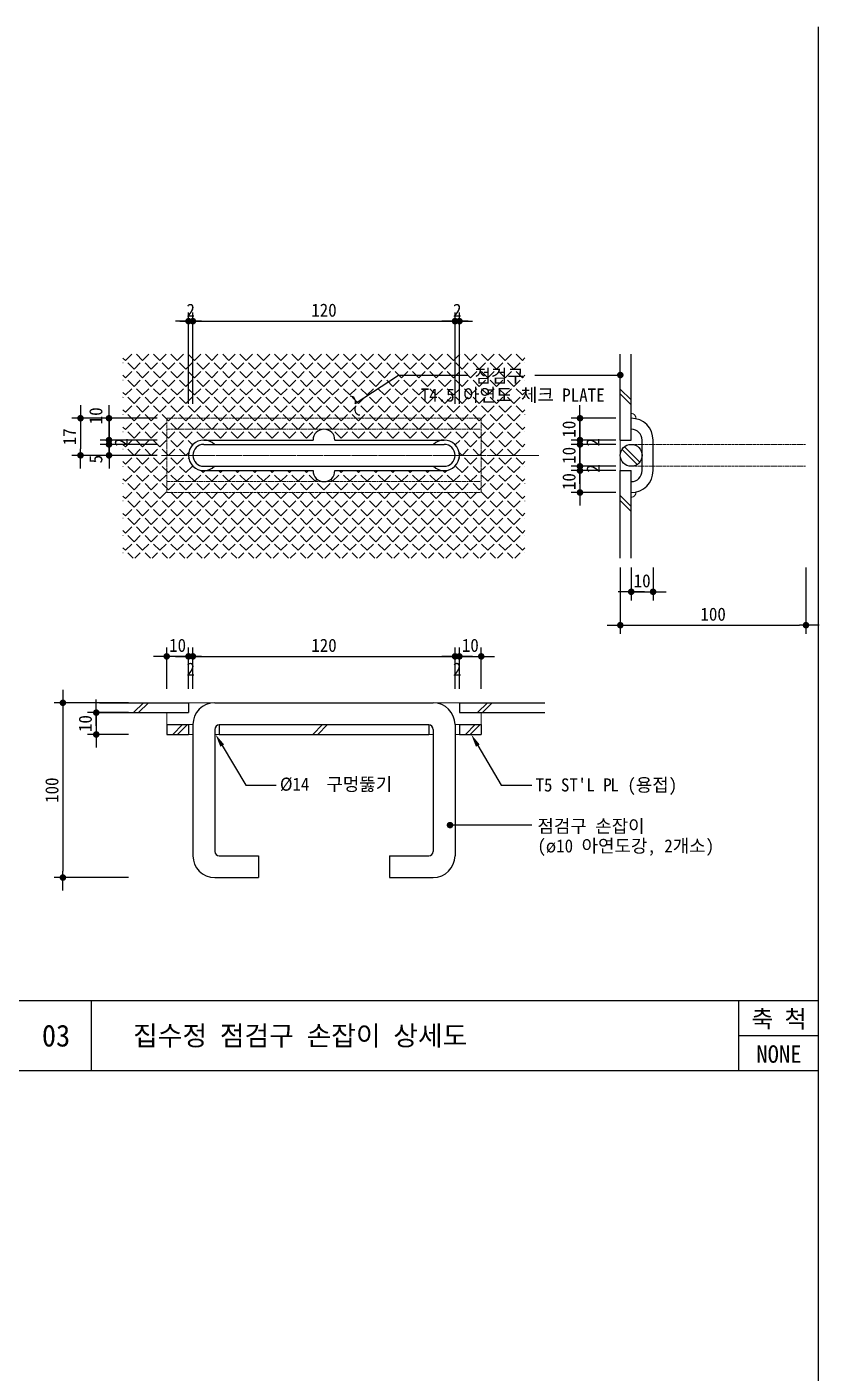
# Model space of a CAD drawing. Header units: millimetres. Extents: x 209 to 75467, y 6568 to 12199.
# Drawn here: x 12375 to 14188, y 9117 to 12199 of the extents above; entities that cross this region are included whole.
import ezdxf
from ezdxf.enums import TextEntityAlignment as Align

# ---------------------------------------------------------------- set-up
doc = ezdxf.new("R2010")
doc.units = ezdxf.units.MM
doc.header["$MEASUREMENT"] = 0
for name, pattern in [('CEN', [62, 60, -1, 0, -1]), ('HID', [2, 1.1, -0.9]), ('HIDDEN', [0.375, 0.25, -0.125])]:
    doc.linetypes.add(name, pattern=pattern)
doc.layers.get('0').update_dxf_attribs({"linetype": 'CONTINUOUS'})
for name, color, linetype, lineweight in [('A-CNTL', 1, 'CEN', 15), ('A-DIMS', 7, 'CONTINUOUS', 25), ('A-ELEV-LIN2', 7, 'CONTINUOUS', 25), ('A-ELEV-LIN3', 8, 'CONTINUOUS', 18), ('A-MKXS-LEAD', 7, 'CONTINUOUS', 25), ('A-MKXS-TEXT1', 3, 'CONTINUOUS', 25), ('A-XXXX-HATC', 8, 'CONTINUOUS', 18), ('A-XXXX-HID', 8, 'HIDDEN', 18), ('A-XXXX-STL', 3, 'CONTINUOUS', 25), ('A-XXXX-TABL', 7, 'CONTINUOUS', 25)]:
    doc.layers.add(name, color=color, linetype=linetype, lineweight=lineweight)
doc.layers.add('CA-ANNO-TEXT', color=3, linetype='CONTINUOUS')
doc.layers.add('TABL', color=7, linetype='CONTINUOUS')
doc.styles.add('HY울릉도L', font='H2GTRE.TTF')
doc.styles.add('돋움체', font='')
doc.styles.get('돋움체').set_extended_font_data('DotumChe')
doc.dimstyles.new('CDIM', dxfattribs={"dimtxt": 3, "dimasz": 1.5, "dimexe": 2, "dimexo": 1, "dimgap": 1, "dimtad": 1, "dimdec": 0, "dimrnd": 0.5, "dimzin": 0, "dimdsep": 32, "dimlunit": 6, "dimtxsty": 'HY울릉도L', "dimblk1": '_CIDOT', "dimblk2": '_CIDOT', "dimsah": 1, "dimcen": 5.5, "dimclrd": 2, "dimclre": 2, "dimclrt": 7, "dimadec": 0, "dimazin": 0, "dimtfac": 1, "dimtdec": 0, "dimtix": 1, "dimtmove": 2, "dimatfit": 1, "dimldrblk": '_CIDOT', "dimfxl": 1, "dimtolj": 1, "dimtzin": 0, "dimlwd": -1, "dimarcsym": 0})

# ---------------------------------------------------------------- blocks, each defined once
blk = doc.blocks.new('_CIDOT')
at = {"color": 0, "linetype": 'ByBlock'}
blk.add_line((2, 0), (-1, 0), dxfattribs=at)
at = {"color": 0, "linetype": 'ByBlock', "const_width": 0.5}
blk.add_lwpolyline([(-0.25, 0, 1), (0.25, 0, 1)], format="xyb", close=True, dxfattribs=at)
blk = doc.blocks.new('*D397')
at = {"layer": 'A-DIMS', "transparency": 16777216}
for p, q in [((12562.5, 11258.1), (12562.5, 11273.1)), ((12562.5, 11243.1), (12562.5, 11218.1)), ((12562.5, 11203.1), (12562.5, 11188.1))]:
    blk.add_line(p, q, dxfattribs=at)
at = {"layer": 'A-DIMS', "lineweight": -2, "transparency": 16777216}
for p, q in [((12672.5, 11243.1), (12542.5, 11243.1)), ((12672.5, 11218.1), (12542.5, 11218.1))]:
    blk.add_line(p, q, dxfattribs=at)
at = {"layer": 'A-DIMS', "transparency": 16777216, "xscale": 15, "yscale": 15, "zscale": 15}
for p, rotation in [((12562.5, 11243.1), 270), ((12562.5, 11218.1), 90)]:
    blk.add_blockref('_CIDOT', p, dxfattribs=dict(at, rotation=rotation))
at = {"layer": 'A-DIMS', "color": 3, "transparency": 16777216, "insert": (12532.5, 11209.5), "char_height": 30, "attachment_point": 5, "rotation": 90, "style": '돋움체'}
blk.add_mtext('\\A1;5', dxfattribs=at)
blk = doc.blocks.new('*D398')
at = {"layer": 'A-DIMS', "lineweight": -2, "transparency": 16777216}
for p, q in [((12754.5, 11335.7), (12754.5, 11545.3)), ((13354.5, 11335.7), (13354.5, 11545.3))]:
    blk.add_line(p, q, dxfattribs=at)
at = {"layer": 'A-DIMS', "transparency": 16777216}
blk.add_line((12769.5, 11525.3), (13339.5, 11525.3), dxfattribs=at)
at = {"layer": 'A-DIMS', "transparency": 16777216, "xscale": 15, "yscale": 15, "zscale": 15, "rotation": 180}
blk.add_blockref('_CIDOT', (12754.5, 11525.3), dxfattribs=at)
at = {"layer": 'A-DIMS', "transparency": 16777216, "xscale": 15, "yscale": 15, "zscale": 15}
blk.add_blockref('_CIDOT', (13354.5, 11525.3), dxfattribs=at)
at = {"layer": 'A-DIMS', "color": 3, "transparency": 16777216, "insert": (13054.5, 11550.3), "char_height": 30, "attachment_point": 5, "style": '돋움체'}
blk.add_mtext('\\A1;120', dxfattribs=at)
blk = doc.blocks.new('*D399')
at = {"layer": 'A-DIMS', "transparency": 16777216}
for p, q in [((13339.5, 11525.3), (13324.5, 11525.3)), ((13354.5, 11525.3), (13364.5, 11525.3)), ((13379.5, 11525.3), (13394.5, 11525.3))]:
    blk.add_line(p, q, dxfattribs=at)
at = {"layer": 'A-DIMS', "lineweight": -2, "transparency": 16777216}
for p, q in [((13354.5, 11335.7), (13354.5, 11545.3)), ((13364.5, 11335.7), (13364.5, 11545.3))]:
    blk.add_line(p, q, dxfattribs=at)
at = {"layer": 'A-DIMS', "transparency": 16777216, "xscale": 15, "yscale": 15, "zscale": 15, "rotation": 180}
blk.add_blockref('_CIDOT', (13364.5, 11525.3), dxfattribs=at)
at = {"layer": 'A-DIMS', "transparency": 16777216, "xscale": 15, "yscale": 15, "zscale": 15}
blk.add_blockref('_CIDOT', (13354.5, 11525.3), dxfattribs=at)
at = {"layer": 'A-DIMS', "color": 3, "transparency": 16777216, "insert": (13359.5, 11550.3), "char_height": 30, "attachment_point": 5, "style": '돋움체'}
blk.add_mtext('\\A1;2', dxfattribs=at)
blk = doc.blocks.new('*D400')
at = {"layer": 'A-DIMS', "transparency": 16777216}
for p, q in [((12729.5, 11525.3), (12714.5, 11525.3)), ((12754.5, 11525.3), (12744.5, 11525.3)), ((12769.5, 11525.3), (12784.5, 11525.3))]:
    blk.add_line(p, q, dxfattribs=at)
at = {"layer": 'A-DIMS', "lineweight": -2, "transparency": 16777216}
for p, q in [((12744.5, 11335.7), (12744.5, 11545.3)), ((12754.5, 11335.7), (12754.5, 11545.3))]:
    blk.add_line(p, q, dxfattribs=at)
at = {"layer": 'A-DIMS', "transparency": 16777216, "xscale": 15, "yscale": 15, "zscale": 15, "rotation": 180}
blk.add_blockref('_CIDOT', (12754.5, 11525.3), dxfattribs=at)
at = {"layer": 'A-DIMS', "transparency": 16777216, "xscale": 15, "yscale": 15, "zscale": 15}
blk.add_blockref('_CIDOT', (12744.5, 11525.3), dxfattribs=at)
at = {"layer": 'A-DIMS', "color": 3, "transparency": 16777216, "insert": (12749.5, 11550.3), "char_height": 30, "attachment_point": 5, "style": '돋움체'}
blk.add_mtext('\\A1;2', dxfattribs=at)
blk = doc.blocks.new('*D401')
at = {"layer": 'A-DIMS', "transparency": 16777216}
for p, q in [((12562.5, 11268.1), (12562.5, 11283.1)), ((12562.5, 11253.1), (12562.5, 11243.1)), ((12562.5, 11228.1), (12562.5, 11213.1))]:
    blk.add_line(p, q, dxfattribs=at)
at = {"layer": 'A-DIMS', "lineweight": -2, "transparency": 16777216}
for p, q in [((12672.5, 11253.1), (12542.5, 11253.1)), ((12672.5, 11243.1), (12542.5, 11243.1))]:
    blk.add_line(p, q, dxfattribs=at)
at = {"layer": 'A-DIMS', "transparency": 16777216, "xscale": 15, "yscale": 15, "zscale": 15}
for p, rotation in [((12562.5, 11243.1), 90), ((12562.5, 11253.1), 270)]:
    blk.add_blockref('_CIDOT', p, dxfattribs=dict(at, rotation=rotation))
at = {"layer": 'A-DIMS', "color": 3, "transparency": 16777216, "insert": (12590.4, 11248.1), "char_height": 30, "attachment_point": 5, "rotation": 90, "style": '돋움체'}
blk.add_mtext('\\A1;2', dxfattribs=at)
blk = doc.blocks.new('*D402')
at = {"layer": 'A-DIMS', "lineweight": -2, "transparency": 16777216}
for p, q in [((12754.5, 10684), (12754.5, 10778)), ((13354.5, 10684), (13354.5, 10778))]:
    blk.add_line(p, q, dxfattribs=at)
at = {"layer": 'A-DIMS', "transparency": 16777216}
blk.add_line((12769.5, 10758), (13339.5, 10758), dxfattribs=at)
at = {"layer": 'A-DIMS', "transparency": 16777216, "xscale": 15, "yscale": 15, "zscale": 15, "rotation": 180}
blk.add_blockref('_CIDOT', (12754.5, 10758), dxfattribs=at)
at = {"layer": 'A-DIMS', "transparency": 16777216, "xscale": 15, "yscale": 15, "zscale": 15}
blk.add_blockref('_CIDOT', (13354.5, 10758), dxfattribs=at)
at = {"layer": 'A-DIMS', "color": 3, "transparency": 16777216, "insert": (13054.5, 10783.1), "char_height": 30, "attachment_point": 5, "style": '돋움체'}
blk.add_mtext('\\A1;120', dxfattribs=at)
blk = doc.blocks.new('*D403')
at = {"layer": 'A-DIMS', "transparency": 16777216}
for p, q in [((13339.5, 10758), (13324.5, 10758)), ((13354.5, 10758), (13364.5, 10758)), ((13379.5, 10758), (13394.5, 10758))]:
    blk.add_line(p, q, dxfattribs=at)
at = {"layer": 'A-DIMS', "lineweight": -2, "transparency": 16777216}
for p, q in [((13354.5, 10684), (13354.5, 10778)), ((13364.5, 10684), (13364.5, 10778))]:
    blk.add_line(p, q, dxfattribs=at)
at = {"layer": 'A-DIMS', "transparency": 16777216, "xscale": 15, "yscale": 15, "zscale": 15, "rotation": 180}
blk.add_blockref('_CIDOT', (13364.5, 10758), dxfattribs=at)
at = {"layer": 'A-DIMS', "transparency": 16777216, "xscale": 15, "yscale": 15, "zscale": 15}
blk.add_blockref('_CIDOT', (13354.5, 10758), dxfattribs=at)
at = {"layer": 'A-DIMS', "color": 3, "transparency": 16777216, "insert": (13359.5, 10728.7), "char_height": 30, "attachment_point": 5, "style": '돋움체'}
blk.add_mtext('\\A1;2', dxfattribs=at)
blk = doc.blocks.new('*D404')
at = {"layer": 'A-DIMS', "transparency": 16777216}
for p, q in [((12679.5, 10758), (12664.5, 10758)), ((12744.5, 10758), (12694.5, 10758)), ((12759.5, 10758), (12774.5, 10758))]:
    blk.add_line(p, q, dxfattribs=at)
at = {"layer": 'A-DIMS', "lineweight": -2, "transparency": 16777216}
for p, q in [((12694.5, 10684), (12694.5, 10778)), ((12744.5, 10684), (12744.5, 10778))]:
    blk.add_line(p, q, dxfattribs=at)
at = {"layer": 'A-DIMS', "transparency": 16777216, "xscale": 15, "yscale": 15, "zscale": 15}
blk.add_blockref('_CIDOT', (12694.5, 10758), dxfattribs=at)
at = {"layer": 'A-DIMS', "transparency": 16777216, "xscale": 15, "yscale": 15, "zscale": 15, "rotation": 180}
blk.add_blockref('_CIDOT', (12744.5, 10758), dxfattribs=at)
at = {"layer": 'A-DIMS', "color": 3, "transparency": 16777216, "insert": (12719.5, 10783.1), "char_height": 30, "attachment_point": 5, "style": '돋움체'}
blk.add_mtext('\\A1;10', dxfattribs=at)
blk = doc.blocks.new('*D405')
at = {"layer": 'A-DIMS', "transparency": 16777216}
for p, q in [((13349.5, 10758), (13334.5, 10758)), ((13364.5, 10758), (13414.5, 10758)), ((13429.5, 10758), (13444.5, 10758))]:
    blk.add_line(p, q, dxfattribs=at)
at = {"layer": 'A-DIMS', "lineweight": -2, "transparency": 16777216}
for p, q in [((13364.5, 10684), (13364.5, 10778)), ((13414.5, 10684), (13414.5, 10778))]:
    blk.add_line(p, q, dxfattribs=at)
at = {"layer": 'A-DIMS', "transparency": 16777216, "xscale": 15, "yscale": 15, "zscale": 15}
blk.add_blockref('_CIDOT', (13364.5, 10758), dxfattribs=at)
at = {"layer": 'A-DIMS', "transparency": 16777216, "xscale": 15, "yscale": 15, "zscale": 15, "rotation": 180}
blk.add_blockref('_CIDOT', (13414.5, 10758), dxfattribs=at)
at = {"layer": 'A-DIMS', "color": 3, "transparency": 16777216, "insert": (13389.5, 10783.1), "char_height": 30, "attachment_point": 5, "style": '돋움체'}
blk.add_mtext('\\A1;10', dxfattribs=at)
blk = doc.blocks.new('*D406')
at = {"layer": 'A-DIMS', "transparency": 16777216}
for p, q in [((12533.3, 10644.2), (12533.3, 10659.2)), ((12533.3, 10629.2), (12533.3, 10579.2)), ((12533.3, 10564.2), (12533.3, 10549.2))]:
    blk.add_line(p, q, dxfattribs=at)
at = {"layer": 'A-DIMS', "lineweight": -2, "transparency": 16777216}
for p, q in [((12607.4, 10629.2), (12513.3, 10629.2)), ((12607.4, 10579.2), (12513.3, 10579.2))]:
    blk.add_line(p, q, dxfattribs=at)
at = {"layer": 'A-DIMS', "transparency": 16777216, "xscale": 15, "yscale": 15, "zscale": 15}
for p, rotation in [((12533.3, 10629.2), 270), ((12533.3, 10579.2), 90)]:
    blk.add_blockref('_CIDOT', p, dxfattribs=dict(at, rotation=rotation))
at = {"layer": 'A-DIMS', "color": 3, "transparency": 16777216, "insert": (12508.3, 10604.2), "char_height": 30, "attachment_point": 5, "rotation": 90, "style": '돋움체'}
blk.add_mtext('\\A1;10', dxfattribs=at)
blk = doc.blocks.new('*D407')
at = {"layer": 'A-DIMS', "lineweight": -2, "transparency": 16777216}
for p, q in [((12607.4, 10651.7), (12436.9, 10651.7)), ((12607.4, 10251.7), (12436.9, 10251.7))]:
    blk.add_line(p, q, dxfattribs=at)
at = {"layer": 'A-DIMS', "transparency": 16777216}
blk.add_line((12456.9, 10636.7), (12456.9, 10266.7), dxfattribs=at)
at = {"layer": 'A-DIMS', "transparency": 16777216, "xscale": 15, "yscale": 15, "zscale": 15}
for p, rotation in [((12456.9, 10651.7), 90), ((12456.9, 10251.7), 270)]:
    blk.add_blockref('_CIDOT', p, dxfattribs=dict(at, rotation=rotation))
at = {"layer": 'A-DIMS', "color": 3, "transparency": 16777216, "insert": (12431.9, 10451.7), "char_height": 30, "attachment_point": 5, "rotation": 90, "style": '돋움체'}
blk.add_mtext('\\A1;100', dxfattribs=at)
blk = doc.blocks.new('*D408')
at = {"layer": 'A-DIMS', "transparency": 16777216}
for p, q in [((13640.5, 11258.1), (13640.5, 11273.1)), ((13640.5, 11243.1), (13640.5, 11193.1)), ((13640.5, 11178.1), (13640.5, 11163.1))]:
    blk.add_line(p, q, dxfattribs=at)
at = {"layer": 'A-DIMS', "lineweight": -2, "transparency": 16777216}
for p, q in [((13722.8, 11243.1), (13620.5, 11243.1)), ((13722.8, 11193.1), (13620.5, 11193.1))]:
    blk.add_line(p, q, dxfattribs=at)
at = {"layer": 'A-DIMS', "transparency": 16777216, "xscale": 15, "yscale": 15, "zscale": 15}
for p, rotation in [((13640.5, 11243.1), 270), ((13640.5, 11193.1), 90)]:
    blk.add_blockref('_CIDOT', p, dxfattribs=dict(at, rotation=rotation))
at = {"layer": 'A-DIMS', "color": 3, "transparency": 16777216, "insert": (13615.5, 11218.1), "char_height": 30, "attachment_point": 5, "rotation": 90, "style": '돋움체'}
blk.add_mtext('\\A1;10', dxfattribs=at)
blk = doc.blocks.new('*D409')
at = {"layer": 'A-DIMS', "transparency": 16777216}
for p, q in [((13640.5, 11268.1), (13640.5, 11283.1)), ((13640.5, 11253.1), (13640.5, 11243.1)), ((13640.5, 11228.1), (13640.5, 11213.1))]:
    blk.add_line(p, q, dxfattribs=at)
at = {"layer": 'A-DIMS', "lineweight": -2, "transparency": 16777216}
for p, q in [((13722.8, 11253.1), (13620.5, 11253.1)), ((13722.8, 11243.1), (13620.5, 11243.1))]:
    blk.add_line(p, q, dxfattribs=at)
at = {"layer": 'A-DIMS', "transparency": 16777216, "xscale": 15, "yscale": 15, "zscale": 15}
for p, rotation in [((13640.5, 11243.1), 90), ((13640.5, 11253.1), 270)]:
    blk.add_blockref('_CIDOT', p, dxfattribs=dict(at, rotation=rotation))
at = {"layer": 'A-DIMS', "color": 3, "transparency": 16777216, "insert": (13670.1, 11248.1), "char_height": 30, "attachment_point": 5, "rotation": 90, "style": '돋움체'}
blk.add_mtext('\\A1;2', dxfattribs=at)
blk = doc.blocks.new('*D410')
at = {"layer": 'A-DIMS', "transparency": 16777216}
for p, q in [((13640.5, 11208.1), (13640.5, 11223.1)), ((13640.5, 11183.1), (13640.5, 11193.1)), ((13640.5, 11168.1), (13640.5, 11153.1))]:
    blk.add_line(p, q, dxfattribs=at)
at = {"layer": 'A-DIMS', "lineweight": -2, "transparency": 16777216}
for p, q in [((13722.8, 11193.1), (13620.5, 11193.1)), ((13722.8, 11183.1), (13620.5, 11183.1))]:
    blk.add_line(p, q, dxfattribs=at)
at = {"layer": 'A-DIMS', "transparency": 16777216, "xscale": 15, "yscale": 15, "zscale": 15}
for p, rotation in [((13640.5, 11183.1), 90), ((13640.5, 11193.1), 270)]:
    blk.add_blockref('_CIDOT', p, dxfattribs=dict(at, rotation=rotation))
at = {"layer": 'A-DIMS', "color": 3, "transparency": 16777216, "insert": (13670.6, 11188.1), "char_height": 30, "attachment_point": 5, "rotation": 90, "style": '돋움체'}
blk.add_mtext('\\A1;2', dxfattribs=at)
blk = doc.blocks.new('*D411')
at = {"layer": 'A-DIMS', "transparency": 16777216}
for p, q in [((13640.5, 11318.1), (13640.5, 11333.1)), ((13640.5, 11303.1), (13640.5, 11253.1)), ((13640.5, 11238.1), (13640.5, 11223.1))]:
    blk.add_line(p, q, dxfattribs=at)
at = {"layer": 'A-DIMS', "lineweight": -2, "transparency": 16777216}
for p, q in [((13722.8, 11303.1), (13620.5, 11303.1)), ((13722.8, 11253.1), (13620.5, 11253.1))]:
    blk.add_line(p, q, dxfattribs=at)
at = {"layer": 'A-DIMS', "transparency": 16777216, "xscale": 15, "yscale": 15, "zscale": 15}
for p, rotation in [((13640.5, 11303.1), 270), ((13640.5, 11253.1), 90)]:
    blk.add_blockref('_CIDOT', p, dxfattribs=dict(at, rotation=rotation))
at = {"layer": 'A-DIMS', "color": 3, "transparency": 16777216, "insert": (13615.5, 11278.1), "char_height": 30, "attachment_point": 5, "rotation": 90, "style": '돋움체'}
blk.add_mtext('\\A1;10', dxfattribs=at)
blk = doc.blocks.new('*D412')
at = {"layer": 'A-DIMS', "lineweight": -2, "transparency": 16777216}
for p, q in [((13757.8, 10961.6), (13757.8, 10885.8)), ((13807.8, 10961.6), (13807.8, 10885.8))]:
    blk.add_line(p, q, dxfattribs=at)
at = {"layer": 'A-DIMS', "transparency": 16777216}
for p, q in [((13742.8, 10905.8), (13727.8, 10905.8)), ((13757.8, 10905.8), (13807.8, 10905.8)), ((13822.8, 10905.8), (13837.8, 10905.8))]:
    blk.add_line(p, q, dxfattribs=at)
at = {"layer": 'A-DIMS', "transparency": 16777216, "xscale": 15, "yscale": 15, "zscale": 15}
blk.add_blockref('_CIDOT', (13757.8, 10905.8), dxfattribs=at)
at = {"layer": 'A-DIMS', "transparency": 16777216, "xscale": 15, "yscale": 15, "zscale": 15, "rotation": 180}
blk.add_blockref('_CIDOT', (13807.8, 10905.8), dxfattribs=at)
at = {"layer": 'A-DIMS', "color": 3, "transparency": 16777216, "insert": (13782.8, 10930.8), "char_height": 30, "attachment_point": 5, "style": '돋움체'}
blk.add_mtext('\\A1;10', dxfattribs=at)
blk = doc.blocks.new('*D413')
at = {"layer": 'A-DIMS', "transparency": 16777216}
for p, q in [((13640.5, 11198.1), (13640.5, 11213.1)), ((13640.5, 11183.1), (13640.5, 11133.1)), ((13640.5, 11118.1), (13640.5, 11103.1))]:
    blk.add_line(p, q, dxfattribs=at)
at = {"layer": 'A-DIMS', "lineweight": -2, "transparency": 16777216}
for p, q in [((13722.8, 11183.1), (13620.5, 11183.1)), ((13722.8, 11133.1), (13620.5, 11133.1))]:
    blk.add_line(p, q, dxfattribs=at)
at = {"layer": 'A-DIMS', "transparency": 16777216, "xscale": 15, "yscale": 15, "zscale": 15}
for p, rotation in [((13640.5, 11183.1), 270), ((13640.5, 11133.1), 90)]:
    blk.add_blockref('_CIDOT', p, dxfattribs=dict(at, rotation=rotation))
at = {"layer": 'A-DIMS', "color": 3, "transparency": 16777216, "insert": (13615.5, 11158.1), "char_height": 30, "attachment_point": 5, "rotation": 90, "style": '돋움체'}
blk.add_mtext('\\A1;10', dxfattribs=at)
blk = doc.blocks.new('*D414')
at = {"layer": 'A-DIMS', "transparency": 16777216}
for p, q in [((12562.5, 11318.1), (12562.5, 11333.1)), ((12562.5, 11303.1), (12562.5, 11253.1)), ((12562.5, 11238.1), (12562.5, 11223.1))]:
    blk.add_line(p, q, dxfattribs=at)
at = {"layer": 'A-DIMS', "lineweight": -2, "transparency": 16777216}
for p, q in [((12672.5, 11303.1), (12542.5, 11303.1)), ((12672.5, 11253.1), (12542.5, 11253.1))]:
    blk.add_line(p, q, dxfattribs=at)
at = {"layer": 'A-DIMS', "transparency": 16777216, "xscale": 15, "yscale": 15, "zscale": 15}
for p, rotation in [((12562.5, 11303.1), 270), ((12562.5, 11253.1), 90)]:
    blk.add_blockref('_CIDOT', p, dxfattribs=dict(at, rotation=rotation))
at = {"layer": 'A-DIMS', "color": 3, "transparency": 16777216, "insert": (12532.5, 11308.6), "char_height": 30, "attachment_point": 5, "rotation": 90, "style": '돋움체'}
blk.add_mtext('\\A1;10', dxfattribs=at)
blk = doc.blocks.new('*D415')
at = {"layer": 'A-DIMS', "lineweight": -2, "transparency": 16777216}
for p, q in [((12672.5, 11303.1), (12477.3, 11303.1)), ((12672.5, 11218.1), (12477.3, 11218.1))]:
    blk.add_line(p, q, dxfattribs=at)
at = {"layer": 'A-DIMS', "transparency": 16777216}
blk.add_line((12497.3, 11288.1), (12497.3, 11233.1), dxfattribs=at)
at = {"layer": 'A-DIMS', "transparency": 16777216, "xscale": 15, "yscale": 15, "zscale": 15}
for p, rotation in [((12497.3, 11303.1), 90), ((12497.3, 11218.1), 270)]:
    blk.add_blockref('_CIDOT', p, dxfattribs=dict(at, rotation=rotation))
at = {"layer": 'A-DIMS', "color": 3, "transparency": 16777216, "insert": (12472.3, 11260.6), "char_height": 30, "attachment_point": 5, "rotation": 90, "style": '돋움체'}
blk.add_mtext('\\A1;17', dxfattribs=at)
blk = doc.blocks.new('*D416')
at = {"layer": 'A-DIMS', "lineweight": -2, "transparency": 16777216}
for p, q in [((13732.8, 10961.6), (13732.8, 10809.3)), ((14157.8, 10961.6), (14157.8, 10809.3))]:
    blk.add_line(p, q, dxfattribs=at)
at = {"layer": 'A-DIMS', "transparency": 16777216}
blk.add_line((13747.8, 10829.3), (14142.8, 10829.3), dxfattribs=at)
at = {"layer": 'A-DIMS', "transparency": 16777216, "xscale": 15, "yscale": 15, "zscale": 15, "rotation": 180}
blk.add_blockref('_CIDOT', (13732.8, 10829.3), dxfattribs=at)
at = {"layer": 'A-DIMS', "transparency": 16777216, "xscale": 15, "yscale": 15, "zscale": 15}
blk.add_blockref('_CIDOT', (14157.8, 10829.3), dxfattribs=at)
at = {"layer": 'A-DIMS', "color": 3, "transparency": 16777216, "insert": (13945.3, 10854.4), "char_height": 30, "attachment_point": 5, "style": '돋움체'}
blk.add_mtext('\\A1;100', dxfattribs=at)
blk = doc.blocks.new('*D420')
at = {"layer": 'A-DIMS', "transparency": 16777216}
for p, q in [((12729.5, 10758), (12714.5, 10758)), ((12744.5, 10758), (12754.5, 10758)), ((12769.5, 10758), (12784.5, 10758))]:
    blk.add_line(p, q, dxfattribs=at)
at = {"layer": 'A-DIMS', "lineweight": -2, "transparency": 16777216}
for p, q in [((12744.5, 10684), (12744.5, 10778)), ((12754.5, 10684), (12754.5, 10778))]:
    blk.add_line(p, q, dxfattribs=at)
at = {"layer": 'A-DIMS', "transparency": 16777216, "xscale": 15, "yscale": 15, "zscale": 15, "rotation": 180}
blk.add_blockref('_CIDOT', (12754.5, 10758), dxfattribs=at)
at = {"layer": 'A-DIMS', "transparency": 16777216, "xscale": 15, "yscale": 15, "zscale": 15}
blk.add_blockref('_CIDOT', (12744.5, 10758), dxfattribs=at)
at = {"layer": 'A-DIMS', "color": 3, "transparency": 16777216, "insert": (12749.5, 10728.7), "char_height": 30, "attachment_point": 5, "style": '돋움체'}
blk.add_mtext('\\A1;2', dxfattribs=at)

msp = doc.modelspace()

# ---------------------------------------------------------------- hatches: boundary and pattern name
at = {"layer": 'A-XXXX-HATC'}
h = msp.add_hatch(dxfattribs=at)
h.set_pattern_fill('ANGLE,_O', color=256, scale=4, angle=45)
h.set_pattern_definition([(45, (-290505.21, 1047588.075), (-19.7565635, 19.7565635), [20.32, -7.62]), (135, (-290505.21, 1047588.075), (-19.7565635, -19.7565635), [20.32, -7.62])])
h.paths.add_polyline_path([(12594.5, 11453.1), (12594.5, 10983.1), (13514.5, 10983.1), (13514.5, 11453.1)])
h.paths.add_polyline_path([(13329.5, 11253.1, -1), (13329.5, 11183.1), (13079.5, 11183.1, -1), (13029.5, 11183.1), (12779.5, 11183.1, -1), (12779.5, 11253.1), (13029.5, 11253.1, -1), (13079.5, 11253.1)], flags=16)
h.paths.add_polyline_path([(13329.5, 11243.1, -1), (13329.5, 11193.1), (12779.5, 11193.1, -1), (12779.5, 11243.1)], flags=0)

# ---------------------------------------------------------------- linework, layer by layer
at = {"layer": 'A-CNTL'}
msp.add_line((12682.5, 11218.1), (13546.4, 11218.1), dxfattribs=at)
at = {"layer": 'A-ELEV-LIN2'}
for p, q in [((12779.5, 11253.1), (13029.5, 11253.1)), ((13079.5, 11253.1), (13329.5, 11253.1)), ((12779.5, 11243.1), (13329.5, 11243.1)), ((12779.5, 11193.1), (13329.5, 11193.1)), ((12779.5, 11183.1), (13029.5, 11183.1)), ((13079.5, 11183.1), (13329.5, 11183.1)), ((12804.5, 10651.7), (13304.5, 10651.7)), ((12754.5, 10601.7), (12754.5, 10301.4)), ((13354.5, 10601.7), (13354.5, 10301.7)), ((12804.5, 10590.4), (12804.5, 10311.7)), ((13304.5, 10590.4), (13304.5, 10311.7)), ((12814.5, 10301.7), (12904.5, 10301.7)), ((12904.5, 10301.7), (12904.5, 10251.7)), ((13204.5, 10301.7), (13204.5, 10251.7)), ((13204.5, 10301.7), (13294.5, 10301.7)), ((12804.5, 10251.7), (12904.5, 10251.7)), ((13204.5, 10251.7), (13304.5, 10251.7))]:
    msp.add_line(p, q, dxfattribs=at)
for centre, radius, start, end in [((13054.5, 11253.1), 25, 0, 180), ((12779.5, 11218.1), 35, 45.5847, 314.4153), ((13329.5, 11218.1), 35, 225.5847, 134.4153), ((12779.5, 11218.1), 25, 90, 270), ((13329.5, 11218.1), 25, 270, 90), ((13054.5, 11183.1), 25, 180, 0), ((12804.5, 10601.7), 50, 90, 180), ((13304.5, 10601.7), 50, 0, 90), ((12815.8, 10590.5), 11.2, 96.3698, 180.9677), ((13293.3, 10590.5), 11.2, 359.0323, 83.6302), ((12804.5, 10301.7), 50, 180, 270), ((12814.5, 10311.7), 10, 180, 270), ((13294.5, 10311.7), 10, 270, 0), ((13304.5, 10301.7), 50, 270, 0)]:
    msp.add_arc(centre, radius, start, end, dxfattribs=at)
at = {"layer": 'A-ELEV-LIN3'}
for p, q in [((13732.8, 11253.1), (13732.8, 11183.1)), ((12744.5, 10651.7), (12804.5, 10651.7)), ((13364.5, 10651.7), (13304.5, 10651.7)), ((12694.5, 10601.7), (12694.5, 10629.2)), ((12744.5, 10601.7), (12754.5, 10601.7)), ((13354.5, 10601.7), (13364.5, 10601.7)), ((13414.5, 10601.7), (13414.5, 10629.2)), ((12744.5, 10579.2), (12754.5, 10579.2)), ((12804.5, 10579.2), (12814.5, 10579.2)), ((13294.5, 10579.2), (13304.5, 10579.2)), ((13354.5, 10579.2), (13364.5, 10579.2))]:
    msp.add_line(p, q, dxfattribs=at)
at = {"layer": 'A-MKXS-LEAD'}
for p, q in [((13536.9, 11402), (13732.8, 11402)), ((12821.6, 10553.7), (12875.3, 10463.4)), ((13406.7, 10553.7), (13460.3, 10463.4)), ((12875.3, 10463.4), (12945.2, 10463.4)), ((13460.3, 10463.4), (13530.2, 10463.4)), ((13530.2, 10371.7), (13343, 10371.7))]:
    msp.add_line(p, q, dxfattribs=at)
msp.add_lwpolyline([(13125.8, 11336.9), (13225, 11402), (13384, 11402)], dxfattribs=at)
at = {"layer": 'A-MKXS-LEAD', "const_width": 7.5}
for points in [[(13732.8, 11398.2, -1), (13732.8, 11405.7, -1)], [(13343, 10368, -1), (13343, 10375.5, -1)]]:
    msp.add_lwpolyline(points, format="xyb", close=True, dxfattribs=at)
at = {"layer": 'A-MKXS-LEAD'}
for centre, start, end in [((13114, 11341.1), 340.1331, 86.3933), ((13137.5, 11323.2), 160.1331, 266.3933)]:
    msp.add_arc(centre, 12.5, start, end, dxfattribs=at)
for points in [[(12817.3, 10551.1), (12806.3, 10579.5), (12825.9, 10556.3)], [(13402.4, 10551.1), (13391.4, 10579.5), (13411, 10556.3)]]:
    msp.add_solid(points, dxfattribs=at)
at = {"layer": 'A-XXXX-HATC'}
for p, q in [((13757.8, 11344.9), (13732.8, 11369.9)), ((13757.8, 11333.7), (13732.8, 11358.7)), ((13771.3, 11197.1), (13736.8, 11231.7)), ((13777.2, 11202.4), (13742.1, 11237.5)), ((13757.8, 11101.1), (13732.8, 11126.1)), ((13757.8, 11089.9), (13732.8, 11114.9)), ((12618.9, 10629.2), (12641.4, 10651.7)), ((12630.1, 10629.2), (12652.6, 10651.7)), ((13406.1, 10629.2), (13428.6, 10651.7)), ((13417.3, 10629.2), (13439.8, 10651.7)), ((12708.3, 10579.2), (12730.8, 10601.7)), ((12719.5, 10579.2), (12742, 10601.7)), ((13029, 10579.2), (13051.5, 10601.7)), ((13040.1, 10579.2), (13062.6, 10601.7)), ((13378.3, 10579.2), (13400.8, 10601.7)), ((13389.5, 10579.2), (13412, 10601.7))]:
    msp.add_line(p, q, dxfattribs=at)
for centre, start, end in [((13757.8, 11303.1), 353.7876, 90), ((13757.8, 11133.1), 270, 6.2124)]:
    msp.add_arc(centre, 10.8, start, end, dxfattribs=at)
at = {"layer": 'A-XXXX-HID', "linetype": 'HID'}
for p, q in [((12694.5, 11303.1), (13414.5, 11303.1)), ((12694.5, 11303.1), (12694.5, 11133.1)), ((12694.5, 11278.1), (13414.5, 11278.1)), ((13414.5, 11303.1), (13414.5, 11133.1)), ((13757.8, 11243.1), (14157.8, 11243.1)), ((13757.8, 11193.1), (14157.8, 11193.1)), ((12694.5, 11158.1), (13414.5, 11158.1)), ((12694.5, 11133.1), (13414.5, 11133.1))]:
    msp.add_line(p, q, dxfattribs=at)
at = {"layer": 'A-XXXX-STL'}
for p, q in [((13732.8, 11253.1), (13732.8, 11449.7)), ((13757.8, 11253.1), (13757.8, 11449.7)), ((13732.8, 11253.1), (13757.8, 11253.1)), ((13782.8, 11183.1), (13782.8, 11253.1)), ((13807.8, 11183.1), (13807.8, 11253.1)), ((13732.8, 10983.1), (13732.8, 11183.1)), ((13732.8, 11183.1), (13757.8, 11183.1)), ((13757.8, 10983.1), (13757.8, 11183.1)), ((12540.9, 10651.7), (12744.5, 10651.7)), ((12744.5, 10651.7), (12744.5, 10629.2)), ((13364.5, 10651.7), (13364.5, 10629.2)), ((13364.5, 10651.7), (13560.4, 10651.7)), ((12540.9, 10629.2), (12744.5, 10629.2)), ((12694.5, 10601.7), (12744.5, 10601.7)), ((12694.5, 10601.7), (12694.5, 10579.2)), ((12744.5, 10601.7), (12744.5, 10579.2)), ((12814.5, 10601.7), (12814.5, 10579.2)), ((12814.5, 10601.7), (13294.5, 10601.7)), ((13294.5, 10601.7), (13294.5, 10579.2)), ((13364.5, 10629.2), (13560.4, 10629.2)), ((13364.5, 10601.7), (13414.5, 10601.7)), ((13364.5, 10601.7), (13364.5, 10579.2)), ((13414.5, 10601.7), (13414.5, 10579.2)), ((12694.5, 10579.2), (12744.5, 10579.2)), ((12814.5, 10579.2), (13294.5, 10579.2)), ((13364.5, 10579.2), (13414.5, 10579.2))]:
    msp.add_line(p, q, dxfattribs=at)
msp.add_circle((13757.8, 11218.1), 25, dxfattribs=at)
for centre, radius, start, end in [((13757.8, 11253.1), 50, 0, 90), ((13757.8, 11253.1), 25, 0, 90), ((13757.8, 11183.1), 25, 270, 0), ((13757.8, 11183.1), 50, 270, 0)]:
    msp.add_arc(centre, radius, start, end, dxfattribs=at)
at = {"layer": 'A-XXXX-TABL'}
for p, q in [((14003.6, 9969.9), (14003.6, 9809.9)), ((14003.6, 9889.9), (14186.7, 9889.9))]:
    msp.add_line(p, q, dxfattribs=at)
at = {"layer": 'TABL', "linetype": 'ByBlock'}
msp.add_line((14186.7, 6676.8), (14186.7, 12198.8), dxfattribs=at)
at = {"layer": 'TABL'}
for p, q in [((8609, 9969.9), (14186.7, 9969.9)), ((8609, 9809.9), (14186.7, 9809.9))]:
    msp.add_line(p, q, dxfattribs=at)
msp.add_lwpolyline([(12521.3, 9969.9), (12521.3, 9809.9)], dxfattribs=at)

# ---------------------------------------------------------------- texts
at = {"layer": 'A-MKXS-TEXT1', "style": '돋움체'}
for s, p in [('점검구', (13399.1, 11385.1)), ('T4.5 아연도 체크 PLATE', (13276, 11341.2)), ('Ø14  구멍뚫기', (12953.7, 10450.5)), ("T5 ST'L P ", (13538.7, 10448.7)), ('L (용접)', (13710.2, 10448.7)), ('점검구 손잡이', (13543.1, 10354.5)), ('(ø10 아연도강, 2개소)', (13543.1, 10309.2))]:
    msp.add_text(s, height=30, dxfattribs=at).set_placement(p)
for s, p in [('축 척', (14095.9, 9908.1)), ('NONE', (14095.9, 9827.7))]:
    msp.add_text(s, height=40, dxfattribs=at).set_placement(p, align=Align.CENTER)
msp.add_text('집수정 점검구 손잡이 상세도', height=45, dxfattribs=at).set_placement((12617.7, 9889.9), align=Align.MIDDLE_LEFT)
at = {"layer": 'CA-ANNO-TEXT', "style": '돋움체'}
msp.add_text('03', height=50, dxfattribs=at).set_placement((12441.3, 9889.9), align=Align.MIDDLE_CENTER)

# ---------------------------------------------------------------- dimensions: what is measured, and where the dimension line sits
at = {"layer": 'A-DIMS'}
for base, p1, p2, angle, text, picture, middle in [((12744.5, 11525.3), (12754.5, 11325.7), (12744.5, 11325.7), 180, '2', '*D400', (12749.5, 11550.3)), ((12497.3, 11218.1), (12682.5, 11303.1), (12682.5, 11218.1), 90, '17', '*D415', (12472.3, 11260.6)), ((13640.5, 11253.1), (13732.8, 11303.1), (13732.8, 11253.1), 90, '10', '*D411', (13615.5, 11278.1)), ((13640.5, 11193.1), (13732.8, 11243.1), (13732.8, 11193.1), 90, '10', '*D408', (13615.5, 11218.1)), ((13640.5, 11133.1), (13732.8, 11183.1), (13732.8, 11133.1), 90, '10', '*D413', (13615.5, 11158.1)), ((14157.8, 10829.3), (13732.8, 10971.6), (14157.8, 10971.6), 180, '100', '*D416', (13945.3, 10854.4)), ((13807.8, 10905.8), (13757.8, 10971.6), (13807.8, 10971.6), 180, '10', '*D412', (13782.8, 10930.8)), ((12694.5, 10758), (12744.5, 10674), (12694.5, 10674), 180, '10', '*D404', (12719.5, 10783.1)), ((12456.9, 10251.7), (12617.4, 10651.7), (12617.4, 10251.7), 270, '100', '*D407', (12431.9, 10451.7)), ((12533.3, 10579.2), (12617.4, 10629.2), (12617.4, 10579.2), 270, '10', '*D406', (12508.3, 10604.2))]:
    dim = msp.add_linear_dim(base=base, p1=p1, p2=p2, angle=angle, text=text, dimstyle='CDIM', override={"dimscale": 10, "dimtxsty": '돋움체', "dimclrd": 256, "dimclre": 256, "dimclrt": 3}, dxfattribs=at)
    dim.commit()
    dim.dimension.update_dxf_attribs({"geometry": picture, "text_midpoint": middle})
for base, p1, p2, text, picture, middle in [((13354.5, 11525.3), (12754.5, 11325.7), (13354.5, 11325.7), '120', '*D398', (13054.5, 11550.3)), ((13364.5, 11525.3), (13354.5, 11325.7), (13364.5, 11325.7), '2', '*D399', (13359.5, 11550.3)), ((13354.5, 10758), (12754.5, 10674), (13354.5, 10674), '120', '*D402', (13054.5, 10783.1)), ((13414.5, 10758), (13364.5, 10674), (13414.5, 10674), '10', '*D405', (13389.5, 10783.1))]:
    dim = msp.add_linear_dim(base=base, p1=p1, p2=p2, text=text, dimstyle='CDIM', override={"dimscale": 10, "dimtxsty": '돋움체', "dimclrd": 256, "dimclre": 256, "dimclrt": 3}, dxfattribs=at)
    dim.commit()
    dim.dimension.update_dxf_attribs({"geometry": picture, "text_midpoint": middle})
for base, p1, p2, angle, text, picture, middle in [((12562.5, 11253.1), (12682.5, 11303.1), (12682.5, 11253.1), 90, '10', '*D414', (12532.5, 11308.6)), ((12562.5, 11243.1), (12682.5, 11253.1), (12682.5, 11243.1), 90, '2', '*D401', (12590.4, 11248.1)), ((13640.5, 11243.1), (13732.8, 11253.1), (13732.8, 11243.1), 90, '2', '*D409', (13670.1, 11248.1)), ((12562.5, 11218.1), (12682.5, 11243.1), (12682.5, 11218.1), 90, '5', '*D397', (12532.5, 11209.5)), ((13640.5, 11193.1), (13732.8, 11183.1), (13732.8, 11193.1), 270, '2', '*D410', (13670.6, 11188.1))]:
    dim = msp.add_linear_dim(base=base, p1=p1, p2=p2, angle=angle, text=text, dimstyle='CDIM', override={"dimscale": 10, "dimtxsty": '돋움체', "dimclrd": 256, "dimclre": 256, "dimclrt": 3}, dxfattribs=at)
    dim.commit()
    dim.dimension.update_dxf_attribs({"geometry": picture, "text_midpoint": middle, "dimtype": 160})
for base, p1, p2, picture, middle in [((12754.5, 10758), (12744.5, 10674), (12754.5, 10674), '*D420', (12749.5, 10728.7)), ((13364.5, 10758), (13354.5, 10674), (13364.5, 10674), '*D403', (13359.5, 10728.7))]:
    dim = msp.add_linear_dim(base=base, p1=p1, p2=p2, text='2', dimstyle='CDIM', override={"dimscale": 10, "dimtxsty": '돋움체', "dimclrd": 256, "dimclre": 256, "dimclrt": 3}, dxfattribs=at)
    dim.commit()
    dim.dimension.update_dxf_attribs({"geometry": picture, "text_midpoint": middle, "dimtype": 160})

doc.saveas('drawing.dxf')
